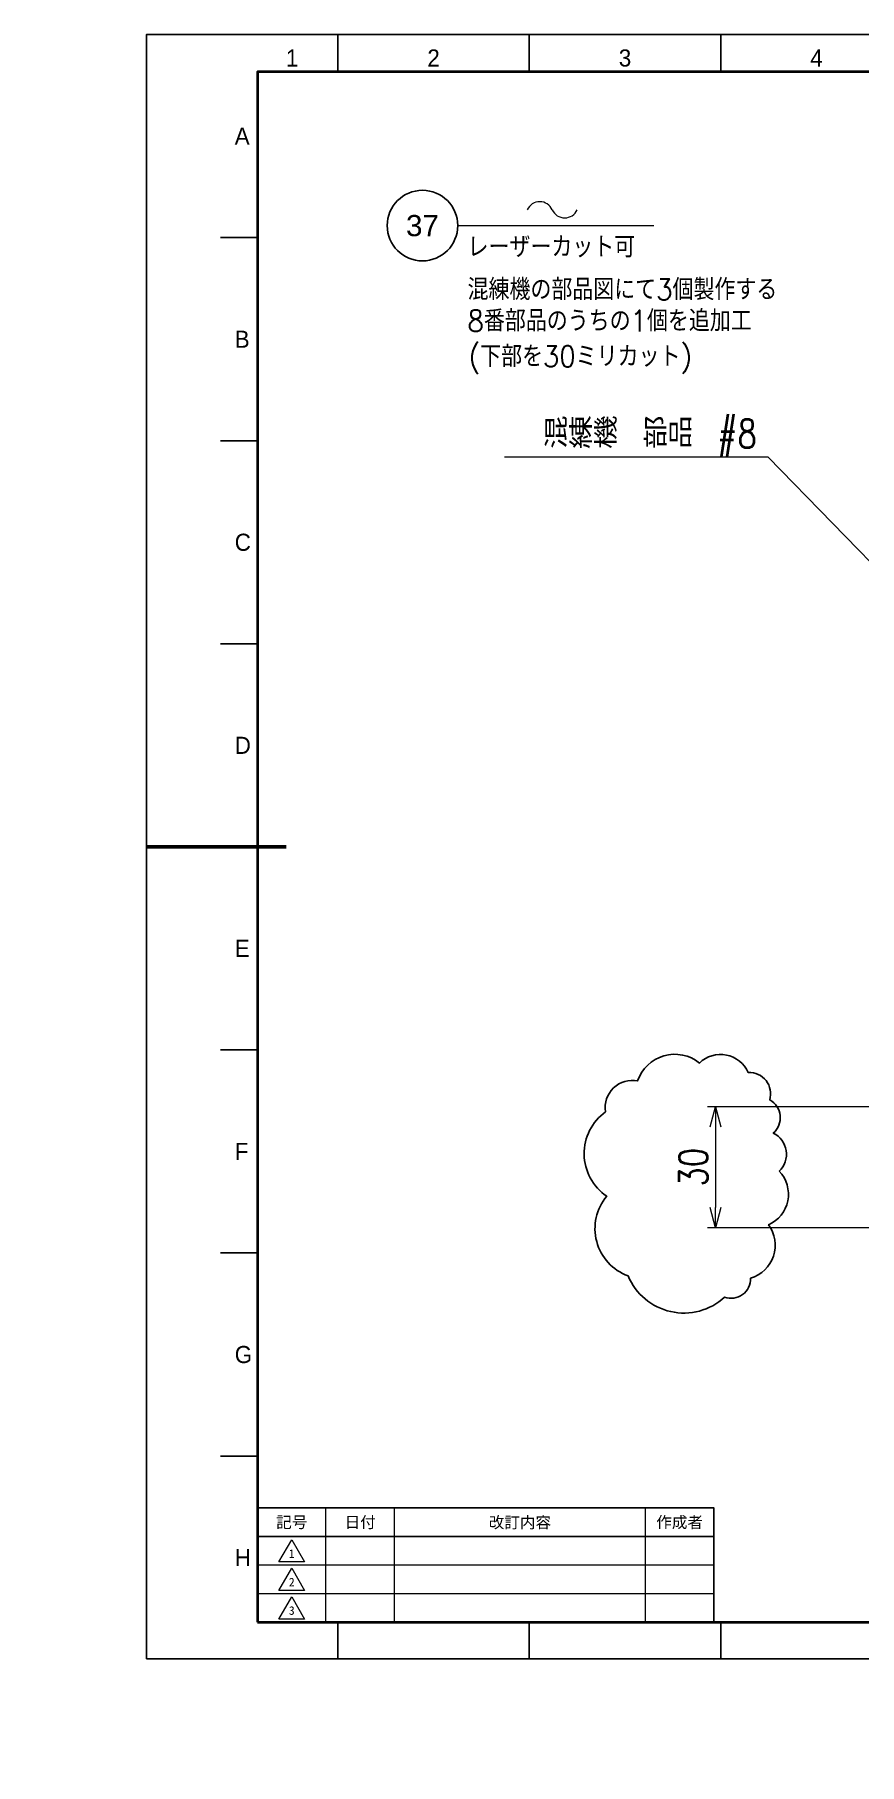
# Model space of a CAD drawing. Header units: millimetres. Extents: x 0 to 597, y 0 to 429.
# Drawn here: x 0 to 204.5, y 0 to 428.9 of the extents above; entities that cross this region are included whole.
import ezdxf
from ezdxf import colors
from ezdxf.entities.mleader import LeaderData, LeaderLine
from ezdxf.enums import TextEntityAlignment as Align
from ezdxf.math import Vec2, Vec3

# ---------------------------------------------------------------- set-up
doc = ezdxf.new("R2010")
doc.units = ezdxf.units.MM
for name, color, linetype, lineweight in [('01_外形線', 7, 'Continuous', 25), ('06_文字', 7, 'Continuous', 13), ('07_寸法線', 3, 'Continuous', 9), ('99_図枠', 7, 'Continuous', 40)]:
    doc.layers.add(name, color=color, linetype=linetype, lineweight=lineweight)
doc.styles.add('KSS_TXT', font='txt.shx', dxfattribs={"bigfont": 'extfont2.shx'})
doc.styles.add('MS_G', font='MS Gothic.ttf')
doc.styles.get("Standard").update_dxf_attribs({"font": 'arial.ttf'})
doc.styles.add('寸法用', font='simplex.shx', dxfattribs={"width": 0.8, "bigfont": '@extfont2.shx'})
doc.styles.add('表題用', font='MS PGothic.ttf')
doc.dimstyles.new('機械製図用', dxfattribs={"dimtxt": 3.5, "dimasz": 3.5, "dimexe": 2, "dimexo": 0, "dimgap": 1.199999999999999, "dimtad": 1, "dimdsep": 46, "dimtxsty": '寸法用', "dimblk": 'OPEN30', "dimcen": 0, "dimclrd": 256, "dimclre": 256, "dimclrt": 7, "dimazin": 2, "dimtm": 1e-09, "dimtfac": 0.75, "dimtmove": 0, "dimatfit": 3, "dimldrblk": 'OPEN30', "dimfxl": 1, "dimlwd": -1, "dimlwe": -1, "dimarcsym": 0})

# ---------------------------------------------------------------- blocks, each defined once
blk = doc.blocks.new('_Open30')
at = {"color": 0, "linetype": 'ByBlock', "lineweight": -2}
for p, q in [((-1, 0.26794919), (0, 0)), ((0, 0), (-1, -0.26794919)), ((0, 0), (-1, 0))]:
    blk.add_line(p, q, dxfattribs=at)
blk = doc.blocks.new('*D1049')
at = {"layer": '07_寸法線', "transparency": 16777216}
for p, q in [((242.9036660451453, 163.0882805545352), (166.8142296343942, 163.0882805545352)), ((168.8142296343942, 158.0882805545352), (168.8142296343942, 138.0882805546503)), ((318.4020103978543, 133.0882805546503), (166.8142296343942, 133.0882805546503))]:
    blk.add_line(p, q, dxfattribs=at)
at = {"layer": 'Defpoints', "color": 0, "transparency": 16777216}
for p in [(247.9036660451453, 163.0882805545352), (168.8142296343942, 133.0882805546503), (323.4020103978543, 133.0882805546503)]:
    blk.add_point(p, dxfattribs=at)
at = {"layer": '07_寸法線', "transparency": 16777216, "xscale": 5, "yscale": 5, "zscale": 5}
for p, rotation in [((168.8142296343942, 163.0882805545352), 90), ((168.8142296343942, 133.0882805546503), 270)]:
    blk.add_blockref('_Open30', p, dxfattribs=dict(at, rotation=rotation))
at = {"layer": '07_寸法線', "color": 7, "transparency": 16777216, "insert": (163.3142296343942, 148.0882805545927), "char_height": 7, "attachment_point": 5, "rotation": 90, "style": '寸法用'}
blk.add_mtext('30', dxfattribs=at)
blk = doc.blocks.new('AM_BALLOON1')
at = {"transparency": 16777216}
blk.add_circle((0, 0), 5, dxfattribs=at)
blk.add_attdef('B_NUMBER', text='', height=3, dxfattribs=at).set_placement((0, 0), align=Align.MIDDLE_CENTER)
blk = doc.blocks.new('_OPEN')
at = {"color": 0, "linetype": 'ByBlock'}
for p, q in [((-1, 0.1666666666666666), (0, 0)), ((0, 0), (-1, -0.1666666666666666)), ((0, 0), (-1, 0))]:
    blk.add_line(p, q, dxfattribs=at)
blk = doc.blocks.new('p1ba05')
for centre, start, end in [((-2.953558874599082, 0.2854771617432377), 24.22763733453314, 155.5757785718213), ((0, 1.620669598395743), 204.2276373345332, 335.5757785718214)]:
    blk.add_arc(centre, 1.620669598395853, start, end)

msp = doc.modelspace()

# ---------------------------------------------------------------- linework, layer by layer
at = {"layer": '01_外形線', "color": 1}
msp.add_lwpolyline([(184.6302409898781, 147.0895458522136, -0.52056705), (181.9755884064944, 133.8214270643803, -0.52056705), (177.5514012212807, 120.5533082765323, -0.52056705), (171.0624063199502, 115.8357459518738, -0.52056705), (147.1712344307452, 121.1429530665482, -0.52056705), (141.8620695362333, 140.8977705513826, -0.52056705), (141.5672172387131, 161.8318776162196, -0.52056705), (149.5308944443532, 169.4979668943852, -0.52056705), (164.8684039883956, 173.9206058228883, -0.52056705), (176.9614160817582, 171.5618246605591, -0.52056705), (182.2705809762701, 164.7804045697121, -0.52056705), (183.1554184133129, 156.5246705015452, -0.52056705)], format="xyb", close=True, dxfattribs=at)
at = {"layer": '07_寸法線'}
msp.add_line((104.9325434352045, 381.5656287287158), (153.572702735979, 381.5656287287158), dxfattribs=at)
at = {"layer": '99_図枠', "lineweight": 25}
for p, q in [((75.19695649559799, 419.7383000541849), (75.19695649559799, 428.9311571970029)), ((122.6674564954064, 419.7383000541849), (122.6674564954064, 428.9311571970029)), ((170.1379564952149, 419.7383000541849), (170.1379564952149, 428.9311571970029)), ((55.27674220996414, 378.5785196972065), (46.08388506714618, 378.5785196972065)), ((55.27674220996414, 328.2258821974101), (46.08388506714618, 328.2258821974101)), ((55.27674220996414, 277.8732446976137), (46.08388506714618, 277.8732446976137)), ((55.27674220996414, 177.1679696980209), (46.08388506714618, 177.1679696980209)), ((55.27674220996414, 126.8153321982245), (46.08388506714618, 126.8153321982245)), ((55.27674220996414, 76.4626946984281), (46.08388506714618, 76.4626946984281)), ((55.27674220996414, 56.51720005565221), (168.4195993523645, 56.51720005565221)), ((75.19695649559799, 26.15115719700407), (75.19695649559799, 35.30291434145147)), ((122.6674564954064, 26.15115719700407), (122.6674564954064, 35.30291434145147)), ((170.1379564952149, 26.15115719700407), (170.1379564952149, 35.30291434145147))]:
    msp.add_line(p, q, dxfattribs=at)
at = {"layer": '99_図枠', "lineweight": 53}
msp.add_line((27.72645649579135, 227.5206071978173), (62.34817078136621, 227.5206071978173), dxfattribs=at)
at = {"layer": '99_図枠', "lineweight": 13}
for p, q in [((72.248170781324, 35.30291434145147), (72.248170781324, 63.58862862705064)), ((89.21959935268387, 35.30291434145147), (89.21959935268387, 63.58862862705064)), ((151.4481707810046, 35.30291434145147), (151.4481707810046, 63.58862862705064)), ((55.27674220996414, 49.44577148425014), (168.4195993523645, 49.44577148425014)), ((55.27674220996414, 42.37434291285172), (168.4195993523645, 42.37434291285172))]:
    msp.add_line(p, q, dxfattribs=at)
at = {"layer": '99_図枠'}
msp.add_lwpolyline([(55.27674220996414, 35.30291434145147), (588.1795993506694, 35.30291434145147), (588.1795993506694, 419.7383000541849), (55.27674220996414, 419.7383000541849)], close=True, dxfattribs=at)
at = {"layer": '99_図枠', "lineweight": 25}
msp.add_lwpolyline([(55.27674220996414, 35.30291434145147), (168.4195993523645, 35.30291434145147), (168.4195993523645, 63.58862862705064), (55.27674220996414, 63.58862862705064)], close=True, dxfattribs=at)
at = {"layer": '99_図枠', "lineweight": 13}
for points in [[(60.58031363851478, 50.19682946410467), (63.76245649564589, 55.70846256959703), (66.94459935277519, 50.19682946410467), (60.58031363851478, 50.19682946410467)], [(60.58031363851478, 43.12540089270442), (63.76245649564589, 48.63703399819497), (66.94459935277519, 43.12540089270442), (60.58031363851478, 43.12540089270442)], [(60.58031363851478, 36.05397232130417), (63.76245649564589, 41.56560542679654), (66.94459935277519, 36.05397232130417), (60.58031363851478, 36.05397232130417)]]:
    msp.add_lwpolyline(points, dxfattribs=at)
at = {"layer": 'Defpoints'}
msp.add_lwpolyline([(27.72645649348851, 26.15115719700407), (597.3724564934892, 26.15115719700407), (597.3724564934892, 428.9311571970029), (27.72645649348851, 428.9311571970029)], close=True, dxfattribs=at)

# ---------------------------------------------------------------- block references
at = {"layer": '07_寸法線', "xscale": 2.099872727272726, "yscale": 2.099872727272726, "zscale": 2.099872727272726}
msp.add_blockref('p1ba05', (131.4555485237056, 383.4801375361013), dxfattribs=at)

# ---------------------------------------------------------------- texts
at = {"layer": '06_文字', "color": 3, "style": 'KSS_TXT', "width": 0.9}
for s, p in [('レーザーカット可', (107.3504293309529, 373.658423407661)), ('混練機の部品図にて3個製作する', (107.3504293309529, 363.1020848470827)), ('8番部品のうちの1個を追加工', (107.3504293309529, 355.3279243244352)), ('(下部を30ミリカット)', (107.6438789058307, 346.5279959896462))]:
    msp.add_text(s, height=5.25, dxfattribs=at).set_placement(p)
at = {"layer": '99_図枠', "lineweight": 13, "style": '表題用'}
for s, p in [('1', (63.85037181598454, 419.7383000541849)), ('2', (98.93220649550312, 419.7383000541849)), ('3', (146.4027064953116, 419.7383000541849)), ('4', (193.8732064951182, 419.7383000541849))]:
    msp.add_text(s, height=4.24285714284, dxfattribs=at).set_placement(p, align=Align.BOTTOM_CENTER)
for s, p in [('A', (49.6195993528454, 403.7548384471047)), ('B', (49.6195993528454, 353.4022009473083)), ('C', (49.6195993528454, 303.0495634475119)), ('D', (49.6195993528454, 252.6969259477155)), ('E', (49.6195993528454, 202.3442884479191)), ('F', (49.6195993528454, 151.9916509481227)), ('G', (49.6195993528454, 101.6390134483263)), ('H', (49.6195993528454, 51.28637594852989))]:
    msp.add_text(s, height=4.24285714284, dxfattribs=at).set_placement(p, align=Align.MIDDLE_LEFT)
at = {"layer": '99_図枠', "style": '表題用'}
for s, p in [('記号', (63.76245649564589, 60.05291434135142)), ('日付', (80.73388506700576, 60.05291434135142)), ('作成者', (159.9338850666845, 60.05291434135142))]:
    msp.add_text(s, height=2.82857142856, dxfattribs=at).set_placement(p, align=Align.MIDDLE_CENTER)
msp.add_text('改訂内容', height=2.82857142856, dxfattribs=at).set_placement((120.3338850668442, 60.05291434135142), align=Align.MIDDLE)
at = {"layer": '99_図枠', "lineweight": 13, "style": 'MS_G'}
for s, p in [('1', (63.76245649564589, 52.27434291281133)), ('2', (63.76245649564589, 45.20291434141109)), ('3', (63.76245649564589, 38.13148577001084))]:
    msp.add_text(s, height=2.12142857142, dxfattribs=at).set_placement(p, align=Align.MIDDLE)

# ---------------------------------------------------------------- dimensions: what is measured, and where the dimension line sits
at = {"layer": '07_寸法線'}
dim = msp.add_linear_dim(base=(168.8142296343942, 133.0882805546503), p1=(247.9036660451452, 163.0882805545352), p2=(323.4020103978542, 133.0882805546503), angle=90, dimstyle='機械製図用', override={"dimtxt": 7, "dimasz": 5, "dimexo": 5, "dimgap": 2}, dxfattribs=at)
dim.commit()
dim.dimension.update_dxf_attribs({"geometry": '*D1049', "text_midpoint": (163.3142296343942, 148.0882805545927)})

# ---------------------------------------------------------------- leaders
ml = msp.add_multileader_block('Standard', dxfattribs=at)
ml.set_content('AM_BALLOON1', color=256, scale=1.749893939393939)
ml.set_attribute('B_NUMBER', '37', width=0)
ml.set_leader_properties(color=256, linetype='ByLayer', lineweight=-1)
ml.set_arrow_properties(name='OPEN')
ml.build(insert=Vec2(0, 0))
ml.multileader.update_dxf_attribs({"leader_type": 0, "has_dogleg": 0, "text_right_attachment_type": 6, "dogleg_length": 0, "arrow_head_size": 0.875, "scale": 2.5, "block_connection_type": 1})
ctx = ml.context
ctx.base_point, ctx.scale, ctx.char_height, ctx.arrow_head_size, ctx.landing_gap_size, ctx.plane_origin = Vec3(96.17280437508998, 381.5726194121481), 2.5, 1.75, 0.875, 0.875, Vec3(96.17280437508998, 381.5726194121481)
ctx.right_attachment, ctx.attachment_type = 6, 1
notes = []
notes.append((ctx, [(0, (0, 0, 0), (0, 0), (1, 0), 1, [])]))
ctx.block.insert = Vec3(96.17280437508998, 381.5726194121481)
ml = msp.add_multileader_mtext('Standard', dxfattribs=at)
ml.set_content('混練機\u3000部品\u3000#8', color=7, style='寸法用')
ml.set_leader_properties(color=256, linetype='ByLayer', lineweight=-1)
ml.set_arrow_properties(name='OPEN30')
ml.build(insert=Vec2(0, 0))
ml.multileader.update_dxf_attribs({"has_dogleg": 0, "text_left_attachment_type": 6, "text_right_attachment_type": 6, "arrow_head_size": 5})
ctx = ml.context
ctx.base_point, ctx.char_height, ctx.arrow_head_size, ctx.landing_gap_size, ctx.plane_origin = Vec3(120.4456738856994, 324.1524628044281), 7, 5, 2.8, Vec3(290.3375181690071, 223.7402494481086)
ctx.left_attachment, ctx.right_attachment, ctx.text_align_type = 6, 6, 2
notes.append((ctx, [(1, (1, 1, 0), (189.8856738856994, 324.1524628044281), (-1, 0), 8, [(0, [(221.191626845416, 283.7458443534544)], 0, [])])]))
ctx.mtext.insert, ctx.mtext.width, ctx.mtext.defined_height, ctx.mtext.alignment, ctx.mtext.line_spacing_factor, ctx.mtext.flow_direction = Vec3(179.0856738856994, 333.4857961377614), 69.22012965133763, 4.423232067250501, 3, 3, 5
for ctx, leaders in notes:
    for number, flags, end, landing, length, lines in leaders:
        leader = LeaderData()
        leader.index, (leader.has_last_leader_line, leader.has_dogleg_vector, leader.attachment_direction) = number, flags
        leader.last_leader_point, leader.dogleg_vector, leader.dogleg_length = Vec3(end), Vec3(landing), length
        for number, points, colour, breaks in lines:
            line = LeaderLine()
            line.index, line.vertices, line.color, line.breaks = number, Vec3.list(points), colors.encode_raw_color(colour), breaks
            leader.lines.append(line)
        ctx.leaders.append(leader)

doc.saveas('drawing.dxf')
